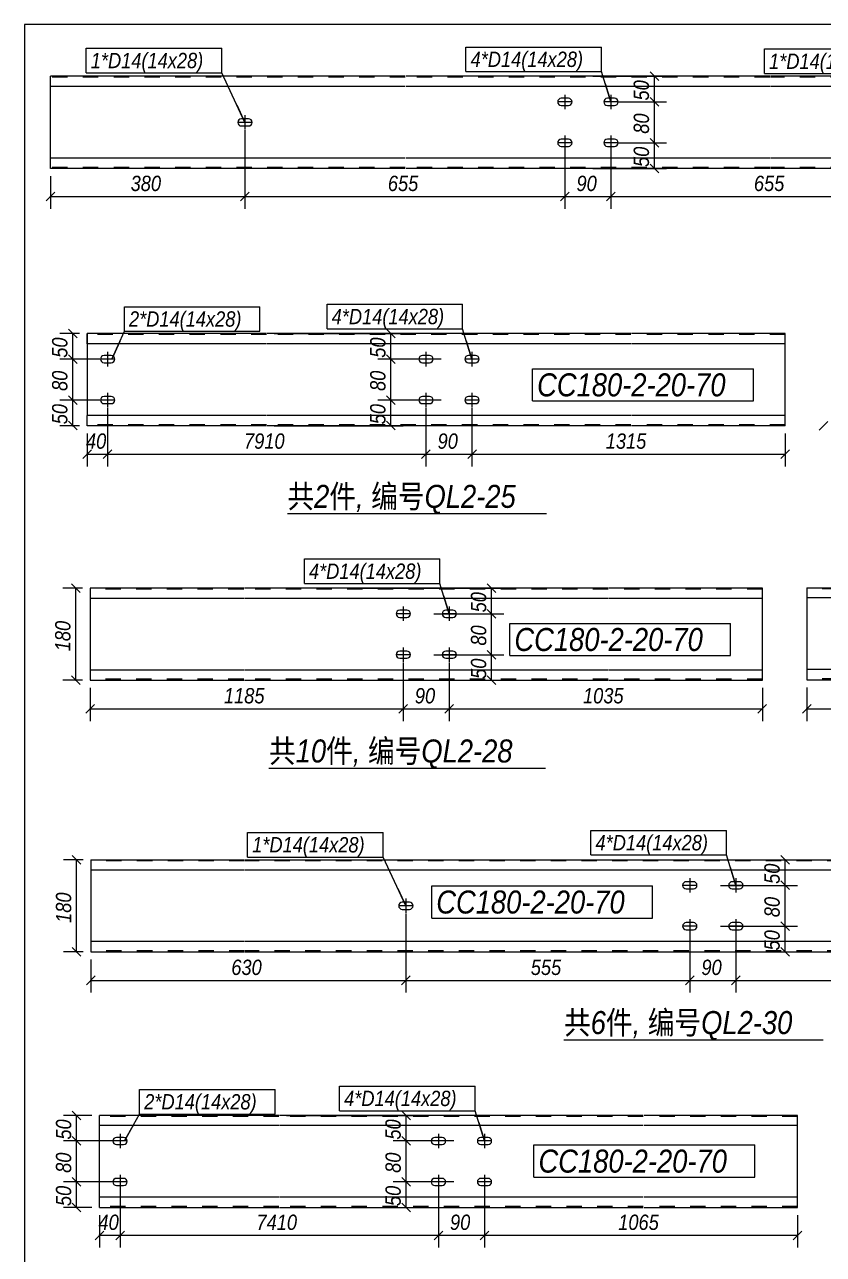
# Model space of a CAD drawing. Header units: millimetres. Extents: x 181 to 4047, y 165 to 2266.
# Drawn here: x 2528.7 to 2632.8, y 780 to 940.3 of the extents above; entities that cross this region are included whole.
import ezdxf

# ---------------------------------------------------------------- set-up
doc = ezdxf.new("R2010")
doc.units = ezdxf.units.MM
doc.linetypes.add('XKITLINE00', pattern=[0])
doc.linetypes.add('XKITLINE02', pattern=[4, 2, -2])
for name, color, linetype, lineweight in [('Bolt', 7, 'Continuous', 0), ('BoltMark', 3, 'Continuous', 0), ('DrawingSheet', 5, 'Continuous', 0), ('OtherObjectType', 1, 'Continuous', 0), ('Part', 2, 'Continuous', 0), ('PartMark', 3, 'Continuous', 0), ('Z-DIMENSIONS', 1, 'Continuous', 0)]:
    doc.layers.add(name, color=color, linetype=linetype, lineweight=lineweight)
doc.styles.add('Arial Italic', font='ariali.ttf')

msp = doc.modelspace()

# ---------------------------------------------------------------- linework, layer by layer
at = {"layer": 'Bolt', "color": 3, "linetype": 'XKITLINE00', "lineweight": 0}
for p, q in [((2599.13, 931.14), (2599.13, 929.28)), ((2605.13, 931.14), (2605.13, 929.28)), ((2598.23, 930.39), (2598.19, 930.21)), ((2598.19, 930.21), (2598.19, 930.21)), ((2598.19, 930.21), (2598.23, 930.03)), ((2600.06, 930.21), (2598.19, 930.21)), ((2598.33, 930.54), (2598.23, 930.39)), ((2598.23, 930.03), (2598.33, 929.88)), ((2598.48, 930.64), (2598.33, 930.54)), ((2598.33, 929.88), (2598.48, 929.78)), ((2598.66, 930.68), (2598.48, 930.64)), ((2598.48, 929.78), (2598.66, 929.74)), ((2599.59, 930.68), (2598.66, 930.68)), ((2598.66, 929.74), (2599.59, 929.74)), ((2599.77, 930.64), (2599.59, 930.68)), ((2599.59, 929.74), (2599.77, 929.78)), ((2599.92, 930.54), (2599.77, 930.64)), ((2599.77, 929.78), (2599.92, 929.88)), ((2600.02, 930.39), (2599.92, 930.54)), ((2599.92, 929.88), (2600.02, 930.03)), ((2600.06, 930.21), (2600.02, 930.39)), ((2600.02, 930.03), (2600.06, 930.21)), ((2600.06, 930.21), (2600.06, 930.21)), ((2604.23, 930.39), (2604.19, 930.21)), ((2604.19, 930.21), (2604.19, 930.21)), ((2604.19, 930.21), (2604.23, 930.03)), ((2606.06, 930.21), (2604.19, 930.21)), ((2604.33, 930.54), (2604.23, 930.39)), ((2604.23, 930.03), (2604.33, 929.88)), ((2604.48, 930.64), (2604.33, 930.54)), ((2604.33, 929.88), (2604.48, 929.78)), ((2604.66, 930.68), (2604.48, 930.64)), ((2604.48, 929.78), (2604.66, 929.74)), ((2605.59, 930.68), (2604.66, 930.68)), ((2604.66, 929.74), (2605.59, 929.74)), ((2605.77, 930.64), (2605.59, 930.68)), ((2605.59, 929.74), (2605.77, 929.78)), ((2605.92, 930.54), (2605.77, 930.64)), ((2605.77, 929.78), (2605.92, 929.88)), ((2606.02, 930.39), (2605.92, 930.54)), ((2605.92, 929.88), (2606.02, 930.03)), ((2606.06, 930.21), (2606.02, 930.39)), ((2606.02, 930.03), (2606.06, 930.21)), ((2606.06, 930.21), (2606.06, 930.21)), ((2556.64, 927.87), (2556.54, 927.72)), ((2556.79, 927.98), (2556.64, 927.87)), ((2556.97, 928.01), (2556.79, 927.98)), ((2557.9, 928.01), (2556.97, 928.01)), ((2557.44, 928.48), (2557.44, 926.61)), ((2558.08, 927.98), (2557.9, 928.01)), ((2558.23, 927.87), (2558.08, 927.98)), ((2558.33, 927.72), (2558.23, 927.87)), ((2556.54, 927.72), (2556.5, 927.54)), ((2556.5, 927.54), (2556.5, 927.54)), ((2556.5, 927.54), (2556.54, 927.37)), ((2558.37, 927.54), (2556.5, 927.54)), ((2556.54, 927.37), (2556.64, 927.21)), ((2556.64, 927.21), (2556.79, 927.11)), ((2556.79, 927.11), (2556.97, 927.08)), ((2556.97, 927.08), (2557.9, 927.08)), ((2557.9, 927.08), (2558.08, 927.11)), ((2558.08, 927.11), (2558.23, 927.21)), ((2558.23, 927.21), (2558.33, 927.37)), ((2558.37, 927.54), (2558.33, 927.72)), ((2558.33, 927.37), (2558.37, 927.54)), ((2558.37, 927.54), (2558.37, 927.54)), ((2598.23, 925.06), (2598.19, 924.88)), ((2598.19, 924.88), (2598.19, 924.88)), ((2598.19, 924.88), (2598.23, 924.7)), ((2600.06, 924.88), (2598.19, 924.88)), ((2598.33, 925.21), (2598.23, 925.06)), ((2598.23, 924.7), (2598.33, 924.55)), ((2598.48, 925.31), (2598.33, 925.21)), ((2598.66, 925.34), (2598.48, 925.31)), ((2599.59, 925.34), (2598.66, 925.34)), ((2599.13, 925.81), (2599.13, 923.94)), ((2599.77, 925.31), (2599.59, 925.34)), ((2599.92, 925.21), (2599.77, 925.31)), ((2600.02, 925.06), (2599.92, 925.21)), ((2599.92, 924.55), (2600.02, 924.7)), ((2600.06, 924.88), (2600.02, 925.06)), ((2600.02, 924.7), (2600.06, 924.88)), ((2600.06, 924.88), (2600.06, 924.88)), ((2604.23, 925.06), (2604.19, 924.88)), ((2604.19, 924.88), (2604.19, 924.88)), ((2604.19, 924.88), (2604.23, 924.7)), ((2606.06, 924.88), (2604.19, 924.88)), ((2604.33, 925.21), (2604.23, 925.06)), ((2604.23, 924.7), (2604.33, 924.55)), ((2604.48, 925.31), (2604.33, 925.21)), ((2604.66, 925.34), (2604.48, 925.31)), ((2605.59, 925.34), (2604.66, 925.34)), ((2605.13, 925.81), (2605.13, 923.94)), ((2605.77, 925.31), (2605.59, 925.34)), ((2605.92, 925.21), (2605.77, 925.31)), ((2606.02, 925.06), (2605.92, 925.21)), ((2605.92, 924.55), (2606.02, 924.7)), ((2606.06, 924.88), (2606.02, 925.06)), ((2606.02, 924.7), (2606.06, 924.88)), ((2606.06, 924.88), (2606.06, 924.88)), ((2598.33, 924.55), (2598.48, 924.45)), ((2598.48, 924.45), (2598.66, 924.41)), ((2598.66, 924.41), (2599.59, 924.41)), ((2599.59, 924.41), (2599.77, 924.45)), ((2599.77, 924.45), (2599.92, 924.55)), ((2604.33, 924.55), (2604.48, 924.45)), ((2604.48, 924.45), (2604.66, 924.41)), ((2604.66, 924.41), (2605.59, 924.41)), ((2605.59, 924.41), (2605.77, 924.45)), ((2605.77, 924.45), (2605.92, 924.55)), ((2539.54, 897.62), (2539.54, 895.75)), ((2581.02, 897.62), (2581.02, 895.75)), ((2587.02, 897.62), (2587.02, 895.75)), ((2538.64, 896.87), (2538.61, 896.69)), ((2538.61, 896.69), (2538.61, 896.69)), ((2538.61, 896.69), (2538.64, 896.51)), ((2540.47, 896.69), (2538.61, 896.69)), ((2538.74, 897.02), (2538.64, 896.87)), ((2538.64, 896.51), (2538.74, 896.36)), ((2538.89, 897.12), (2538.74, 897.02)), ((2538.74, 896.36), (2538.89, 896.26)), ((2539.07, 897.15), (2538.89, 897.12)), ((2538.89, 896.26), (2539.07, 896.22)), ((2540.01, 897.15), (2539.07, 897.15)), ((2539.07, 896.22), (2540.01, 896.22)), ((2540.18, 897.12), (2540.01, 897.15)), ((2540.01, 896.22), (2540.18, 896.26)), ((2540.34, 897.02), (2540.18, 897.12)), ((2540.18, 896.26), (2540.34, 896.36)), ((2540.44, 896.87), (2540.34, 897.02)), ((2540.34, 896.36), (2540.44, 896.51)), ((2540.47, 896.69), (2540.44, 896.87)), ((2540.44, 896.51), (2540.47, 896.69)), ((2540.47, 896.69), (2540.47, 896.69)), ((2580.13, 896.87), (2580.09, 896.69)), ((2580.09, 896.69), (2580.09, 896.69)), ((2580.09, 896.69), (2580.13, 896.51)), ((2581.96, 896.69), (2580.09, 896.69)), ((2580.23, 897.02), (2580.13, 896.87)), ((2580.13, 896.51), (2580.23, 896.36)), ((2580.38, 897.12), (2580.23, 897.02)), ((2580.23, 896.36), (2580.38, 896.26)), ((2580.56, 897.15), (2580.38, 897.12)), ((2580.38, 896.26), (2580.56, 896.22)), ((2581.49, 897.15), (2580.56, 897.15)), ((2580.56, 896.22), (2581.49, 896.22)), ((2581.67, 897.12), (2581.49, 897.15)), ((2581.49, 896.22), (2581.67, 896.26)), ((2581.82, 897.02), (2581.67, 897.12)), ((2581.67, 896.26), (2581.82, 896.36)), ((2581.92, 896.87), (2581.82, 897.02)), ((2581.82, 896.36), (2581.92, 896.51)), ((2581.96, 896.69), (2581.92, 896.87)), ((2581.92, 896.51), (2581.96, 896.69)), ((2581.96, 896.69), (2581.96, 896.69)), ((2586.13, 896.87), (2586.09, 896.69)), ((2586.09, 896.69), (2586.09, 896.69)), ((2586.09, 896.69), (2586.13, 896.51)), ((2587.96, 896.69), (2586.09, 896.69)), ((2586.23, 897.02), (2586.13, 896.87)), ((2586.13, 896.51), (2586.23, 896.36)), ((2586.38, 897.12), (2586.23, 897.02)), ((2586.23, 896.36), (2586.38, 896.26)), ((2586.56, 897.15), (2586.38, 897.12)), ((2586.38, 896.26), (2586.56, 896.22)), ((2587.49, 897.15), (2586.56, 897.15)), ((2586.56, 896.22), (2587.49, 896.22)), ((2587.67, 897.12), (2587.49, 897.15)), ((2587.49, 896.22), (2587.67, 896.26)), ((2587.82, 897.02), (2587.67, 897.12)), ((2587.67, 896.26), (2587.82, 896.36)), ((2587.92, 896.87), (2587.82, 897.02)), ((2587.82, 896.36), (2587.92, 896.51)), ((2587.96, 896.69), (2587.92, 896.87)), ((2587.92, 896.51), (2587.96, 896.69)), ((2587.96, 896.69), (2587.96, 896.69)), ((2538.64, 891.53), (2538.61, 891.35)), ((2538.61, 891.35), (2538.61, 891.35)), ((2538.61, 891.35), (2538.64, 891.18)), ((2540.47, 891.35), (2538.61, 891.35)), ((2538.74, 891.68), (2538.64, 891.53)), ((2538.64, 891.18), (2538.74, 891.02)), ((2538.89, 891.79), (2538.74, 891.68)), ((2538.74, 891.02), (2538.89, 890.92)), ((2539.07, 891.82), (2538.89, 891.79)), ((2540.01, 891.82), (2539.07, 891.82)), ((2539.54, 892.29), (2539.54, 890.42)), ((2540.18, 891.79), (2540.01, 891.82)), ((2540.34, 891.68), (2540.18, 891.79)), ((2540.18, 890.92), (2540.34, 891.02)), ((2540.44, 891.53), (2540.34, 891.68)), ((2540.34, 891.02), (2540.44, 891.18)), ((2540.47, 891.35), (2540.44, 891.53)), ((2540.44, 891.18), (2540.47, 891.35)), ((2540.47, 891.35), (2540.47, 891.35)), ((2580.13, 891.53), (2580.09, 891.35)), ((2580.09, 891.35), (2580.09, 891.35)), ((2580.09, 891.35), (2580.13, 891.18)), ((2581.96, 891.35), (2580.09, 891.35)), ((2580.23, 891.68), (2580.13, 891.53)), ((2580.13, 891.18), (2580.23, 891.02)), ((2580.38, 891.79), (2580.23, 891.68)), ((2580.23, 891.02), (2580.38, 890.92)), ((2580.56, 891.82), (2580.38, 891.79)), ((2581.49, 891.82), (2580.56, 891.82)), ((2581.02, 892.29), (2581.02, 890.42)), ((2581.67, 891.79), (2581.49, 891.82)), ((2581.82, 891.68), (2581.67, 891.79)), ((2581.67, 890.92), (2581.82, 891.02)), ((2581.92, 891.53), (2581.82, 891.68)), ((2581.82, 891.02), (2581.92, 891.18)), ((2581.96, 891.35), (2581.92, 891.53)), ((2581.92, 891.18), (2581.96, 891.35)), ((2581.96, 891.35), (2581.96, 891.35)), ((2586.13, 891.53), (2586.09, 891.35)), ((2586.09, 891.35), (2586.09, 891.35)), ((2586.09, 891.35), (2586.13, 891.18)), ((2587.96, 891.35), (2586.09, 891.35)), ((2586.23, 891.68), (2586.13, 891.53)), ((2586.13, 891.18), (2586.23, 891.02)), ((2586.38, 891.79), (2586.23, 891.68)), ((2586.23, 891.02), (2586.38, 890.92)), ((2586.56, 891.82), (2586.38, 891.79)), ((2587.49, 891.82), (2586.56, 891.82)), ((2587.02, 892.29), (2587.02, 890.42)), ((2587.67, 891.79), (2587.49, 891.82)), ((2587.82, 891.68), (2587.67, 891.79)), ((2587.67, 890.92), (2587.82, 891.02)), ((2587.92, 891.53), (2587.82, 891.68)), ((2587.82, 891.02), (2587.92, 891.18)), ((2587.96, 891.35), (2587.92, 891.53)), ((2587.92, 891.18), (2587.96, 891.35)), ((2587.96, 891.35), (2587.96, 891.35)), ((2538.89, 890.92), (2539.07, 890.89)), ((2539.07, 890.89), (2540.01, 890.89)), ((2540.01, 890.89), (2540.18, 890.92)), ((2580.38, 890.92), (2580.56, 890.89)), ((2580.56, 890.89), (2581.49, 890.89)), ((2581.49, 890.89), (2581.67, 890.92)), ((2586.38, 890.92), (2586.56, 890.89)), ((2586.56, 890.89), (2587.49, 890.89)), ((2587.49, 890.89), (2587.67, 890.92)), ((2577.27, 863.84), (2577.17, 863.69)), ((2577.42, 863.94), (2577.27, 863.84)), ((2577.6, 863.98), (2577.42, 863.94)), ((2578.53, 863.98), (2577.6, 863.98)), ((2578.06, 864.44), (2578.06, 862.58)), ((2578.71, 863.94), (2578.53, 863.98)), ((2578.86, 863.84), (2578.71, 863.94)), ((2578.96, 863.69), (2578.86, 863.84)), ((2583.27, 863.84), (2583.17, 863.69)), ((2583.42, 863.94), (2583.27, 863.84)), ((2583.6, 863.98), (2583.42, 863.94)), ((2584.53, 863.98), (2583.6, 863.98)), ((2584.06, 864.44), (2584.06, 862.58)), ((2584.71, 863.94), (2584.53, 863.98)), ((2584.86, 863.84), (2584.71, 863.94)), ((2584.96, 863.69), (2584.86, 863.84)), ((2577.17, 863.69), (2577.13, 863.51)), ((2577.13, 863.51), (2577.13, 863.51)), ((2577.13, 863.51), (2577.17, 863.33)), ((2579, 863.51), (2577.13, 863.51)), ((2577.17, 863.33), (2577.27, 863.18)), ((2577.27, 863.18), (2577.42, 863.08)), ((2577.42, 863.08), (2577.6, 863.04)), ((2577.6, 863.04), (2578.53, 863.04)), ((2578.53, 863.04), (2578.71, 863.08)), ((2578.71, 863.08), (2578.86, 863.18)), ((2578.86, 863.18), (2578.96, 863.33)), ((2579, 863.51), (2578.96, 863.69)), ((2578.96, 863.33), (2579, 863.51)), ((2579, 863.51), (2579, 863.51)), ((2583.17, 863.69), (2583.13, 863.51)), ((2583.13, 863.51), (2583.13, 863.51)), ((2583.13, 863.51), (2583.17, 863.33)), ((2585, 863.51), (2583.13, 863.51)), ((2583.17, 863.33), (2583.27, 863.18)), ((2583.27, 863.18), (2583.42, 863.08)), ((2583.42, 863.08), (2583.6, 863.04)), ((2583.6, 863.04), (2584.53, 863.04)), ((2584.53, 863.04), (2584.71, 863.08)), ((2584.71, 863.08), (2584.86, 863.18)), ((2584.86, 863.18), (2584.96, 863.33)), ((2585, 863.51), (2584.96, 863.69)), ((2584.96, 863.33), (2585, 863.51)), ((2585, 863.51), (2585, 863.51)), ((2578.06, 859.11), (2578.06, 857.24)), ((2584.06, 859.11), (2584.06, 857.24)), ((2577.17, 858.36), (2577.13, 858.18)), ((2577.13, 858.18), (2577.13, 858.18)), ((2577.13, 858.18), (2577.17, 858)), ((2579, 858.18), (2577.13, 858.18)), ((2577.27, 858.51), (2577.17, 858.36)), ((2577.17, 858), (2577.27, 857.85)), ((2577.42, 858.61), (2577.27, 858.51)), ((2577.27, 857.85), (2577.42, 857.75)), ((2577.6, 858.64), (2577.42, 858.61)), ((2577.42, 857.75), (2577.6, 857.71)), ((2578.53, 858.64), (2577.6, 858.64)), ((2577.6, 857.71), (2578.53, 857.71)), ((2578.71, 858.61), (2578.53, 858.64)), ((2578.53, 857.71), (2578.71, 857.75)), ((2578.86, 858.51), (2578.71, 858.61)), ((2578.71, 857.75), (2578.86, 857.85)), ((2578.96, 858.36), (2578.86, 858.51)), ((2578.86, 857.85), (2578.96, 858)), ((2579, 858.18), (2578.96, 858.36)), ((2578.96, 858), (2579, 858.18)), ((2579, 858.18), (2579, 858.18)), ((2583.17, 858.36), (2583.13, 858.18)), ((2583.13, 858.18), (2583.13, 858.18)), ((2583.13, 858.18), (2583.17, 858)), ((2585, 858.18), (2583.13, 858.18)), ((2583.27, 858.51), (2583.17, 858.36)), ((2583.17, 858), (2583.27, 857.85)), ((2583.42, 858.61), (2583.27, 858.51)), ((2583.27, 857.85), (2583.42, 857.75)), ((2583.6, 858.64), (2583.42, 858.61)), ((2583.42, 857.75), (2583.6, 857.71)), ((2584.53, 858.64), (2583.6, 858.64)), ((2583.6, 857.71), (2584.53, 857.71)), ((2584.71, 858.61), (2584.53, 858.64)), ((2584.53, 857.71), (2584.71, 857.75)), ((2584.86, 858.51), (2584.71, 858.61)), ((2584.71, 857.75), (2584.86, 857.85)), ((2584.96, 858.36), (2584.86, 858.51)), ((2584.86, 857.85), (2584.96, 858)), ((2585, 858.18), (2584.96, 858.36)), ((2584.96, 858), (2585, 858.18)), ((2585, 858.18), (2585, 858.18)), ((2614.76, 828.56), (2614.61, 828.45)), ((2614.94, 828.59), (2614.76, 828.56)), ((2615.87, 828.59), (2614.94, 828.59)), ((2615.4, 829.06), (2615.4, 827.19)), ((2616.05, 828.56), (2615.87, 828.59)), ((2616.2, 828.45), (2616.05, 828.56)), ((2620.76, 828.56), (2620.61, 828.45)), ((2620.94, 828.59), (2620.76, 828.56)), ((2621.87, 828.59), (2620.94, 828.59)), ((2621.4, 829.06), (2621.4, 827.19)), ((2622.05, 828.56), (2621.87, 828.59)), ((2622.2, 828.45), (2622.05, 828.56)), ((2614.51, 828.3), (2614.47, 828.12)), ((2614.47, 828.12), (2614.47, 828.12)), ((2614.47, 828.12), (2614.51, 827.95)), ((2616.34, 828.12), (2614.47, 828.12)), ((2614.61, 828.45), (2614.51, 828.3)), ((2614.51, 827.95), (2614.61, 827.79)), ((2614.61, 827.79), (2614.76, 827.69)), ((2614.76, 827.69), (2614.94, 827.66)), ((2614.94, 827.66), (2615.87, 827.66)), ((2615.87, 827.66), (2616.05, 827.69)), ((2616.05, 827.69), (2616.2, 827.79)), ((2616.3, 828.3), (2616.2, 828.45)), ((2616.2, 827.79), (2616.3, 827.95)), ((2616.34, 828.12), (2616.3, 828.3)), ((2616.3, 827.95), (2616.34, 828.12)), ((2616.34, 828.12), (2616.34, 828.12)), ((2620.51, 828.3), (2620.47, 828.12)), ((2620.47, 828.12), (2620.47, 828.12)), ((2620.47, 828.12), (2620.51, 827.95)), ((2622.34, 828.12), (2620.47, 828.12)), ((2620.61, 828.45), (2620.51, 828.3)), ((2620.51, 827.95), (2620.61, 827.79)), ((2620.61, 827.79), (2620.76, 827.69)), ((2620.76, 827.69), (2620.94, 827.66)), ((2620.94, 827.66), (2621.87, 827.66)), ((2621.87, 827.66), (2622.05, 827.69)), ((2622.05, 827.69), (2622.2, 827.79)), ((2622.3, 828.3), (2622.2, 828.45)), ((2622.2, 827.79), (2622.3, 827.95)), ((2622.34, 828.12), (2622.3, 828.3)), ((2622.3, 827.95), (2622.34, 828.12)), ((2622.34, 828.12), (2622.34, 828.12)), ((2577.51, 825.64), (2577.47, 825.46)), ((2577.47, 825.46), (2577.47, 825.46)), ((2577.47, 825.46), (2577.51, 825.28)), ((2579.34, 825.46), (2577.47, 825.46)), ((2577.61, 825.79), (2577.51, 825.64)), ((2577.76, 825.89), (2577.61, 825.79)), ((2577.94, 825.92), (2577.76, 825.89)), ((2578.87, 825.92), (2577.94, 825.92)), ((2578.4, 826.39), (2578.4, 824.52)), ((2579.05, 825.89), (2578.87, 825.92)), ((2579.2, 825.79), (2579.05, 825.89)), ((2579.3, 825.64), (2579.2, 825.79)), ((2579.34, 825.46), (2579.3, 825.64)), ((2579.3, 825.28), (2579.34, 825.46)), ((2579.34, 825.46), (2579.34, 825.46)), ((2577.51, 825.28), (2577.61, 825.13)), ((2577.61, 825.13), (2577.76, 825.03)), ((2577.76, 825.03), (2577.94, 824.99)), ((2577.94, 824.99), (2578.87, 824.99)), ((2578.87, 824.99), (2579.05, 825.03)), ((2579.05, 825.03), (2579.2, 825.13)), ((2579.2, 825.13), (2579.3, 825.28)), ((2615.4, 823.72), (2615.4, 821.86)), ((2621.4, 823.72), (2621.4, 821.86)), ((2614.51, 822.97), (2614.47, 822.79)), ((2614.47, 822.79), (2614.47, 822.79)), ((2614.47, 822.79), (2614.51, 822.61)), ((2616.34, 822.79), (2614.47, 822.79)), ((2614.61, 823.12), (2614.51, 822.97)), ((2614.51, 822.61), (2614.61, 822.46)), ((2614.76, 823.22), (2614.61, 823.12)), ((2614.61, 822.46), (2614.76, 822.36)), ((2614.94, 823.26), (2614.76, 823.22)), ((2614.76, 822.36), (2614.94, 822.32)), ((2615.87, 823.26), (2614.94, 823.26)), ((2614.94, 822.32), (2615.87, 822.32)), ((2616.05, 823.22), (2615.87, 823.26)), ((2615.87, 822.32), (2616.05, 822.36)), ((2616.2, 823.12), (2616.05, 823.22)), ((2616.05, 822.36), (2616.2, 822.46)), ((2616.3, 822.97), (2616.2, 823.12)), ((2616.2, 822.46), (2616.3, 822.61)), ((2616.34, 822.79), (2616.3, 822.97)), ((2616.3, 822.61), (2616.34, 822.79)), ((2616.34, 822.79), (2616.34, 822.79)), ((2620.51, 822.97), (2620.47, 822.79)), ((2620.47, 822.79), (2620.47, 822.79)), ((2620.47, 822.79), (2620.51, 822.61)), ((2622.34, 822.79), (2620.47, 822.79)), ((2620.61, 823.12), (2620.51, 822.97)), ((2620.51, 822.61), (2620.61, 822.46)), ((2620.76, 823.22), (2620.61, 823.12)), ((2620.61, 822.46), (2620.76, 822.36)), ((2620.94, 823.26), (2620.76, 823.22)), ((2620.76, 822.36), (2620.94, 822.32)), ((2621.87, 823.26), (2620.94, 823.26)), ((2620.94, 822.32), (2621.87, 822.32)), ((2622.05, 823.22), (2621.87, 823.26)), ((2621.87, 822.32), (2622.05, 822.36)), ((2622.2, 823.12), (2622.05, 823.22)), ((2622.05, 822.36), (2622.2, 822.46)), ((2622.3, 822.97), (2622.2, 823.12)), ((2622.2, 822.46), (2622.3, 822.61)), ((2622.34, 822.79), (2622.3, 822.97)), ((2622.3, 822.61), (2622.34, 822.79)), ((2622.34, 822.79), (2622.34, 822.79)), ((2540.26, 794.99), (2540.23, 794.81)), ((2540.37, 795.14), (2540.26, 794.99)), ((2540.52, 795.24), (2540.37, 795.14)), ((2540.7, 795.28), (2540.52, 795.24)), ((2541.63, 795.28), (2540.7, 795.28)), ((2541.16, 795.74), (2541.16, 793.88)), ((2541.81, 795.24), (2541.63, 795.28)), ((2541.96, 795.14), (2541.81, 795.24)), ((2542.06, 794.99), (2541.96, 795.14)), ((2542.1, 794.81), (2542.06, 794.99)), ((2581.75, 794.99), (2581.72, 794.81)), ((2581.85, 795.14), (2581.75, 794.99)), ((2582, 795.24), (2581.85, 795.14)), ((2582.18, 795.28), (2582, 795.24)), ((2583.12, 795.28), (2582.18, 795.28)), ((2582.65, 795.74), (2582.65, 793.88)), ((2583.29, 795.24), (2583.12, 795.28)), ((2583.45, 795.14), (2583.29, 795.24)), ((2583.55, 794.99), (2583.45, 795.14)), ((2583.58, 794.81), (2583.55, 794.99)), ((2587.75, 794.99), (2587.72, 794.81)), ((2587.85, 795.14), (2587.75, 794.99)), ((2588, 795.24), (2587.85, 795.14)), ((2588.18, 795.28), (2588, 795.24)), ((2589.12, 795.28), (2588.18, 795.28)), ((2588.65, 795.74), (2588.65, 793.88)), ((2589.29, 795.24), (2589.12, 795.28)), ((2589.45, 795.14), (2589.29, 795.24)), ((2589.55, 794.99), (2589.45, 795.14)), ((2589.58, 794.81), (2589.55, 794.99)), ((2540.23, 794.81), (2540.23, 794.81)), ((2540.23, 794.81), (2540.26, 794.63)), ((2542.1, 794.81), (2540.23, 794.81)), ((2540.26, 794.63), (2540.37, 794.48)), ((2540.37, 794.48), (2540.52, 794.38)), ((2540.52, 794.38), (2540.7, 794.34)), ((2540.7, 794.34), (2541.63, 794.34)), ((2541.63, 794.34), (2541.81, 794.38)), ((2541.81, 794.38), (2541.96, 794.48)), ((2541.96, 794.48), (2542.06, 794.63)), ((2542.06, 794.63), (2542.1, 794.81)), ((2542.1, 794.81), (2542.1, 794.81)), ((2581.72, 794.81), (2581.72, 794.81)), ((2581.72, 794.81), (2581.75, 794.63)), ((2583.58, 794.81), (2581.72, 794.81)), ((2581.75, 794.63), (2581.85, 794.48)), ((2581.85, 794.48), (2582, 794.38)), ((2582, 794.38), (2582.18, 794.34)), ((2582.18, 794.34), (2583.12, 794.34)), ((2583.12, 794.34), (2583.29, 794.38)), ((2583.29, 794.38), (2583.45, 794.48)), ((2583.45, 794.48), (2583.55, 794.63)), ((2583.55, 794.63), (2583.58, 794.81)), ((2583.58, 794.81), (2583.58, 794.81)), ((2587.72, 794.81), (2587.72, 794.81)), ((2587.72, 794.81), (2587.75, 794.63)), ((2589.58, 794.81), (2587.72, 794.81)), ((2587.75, 794.63), (2587.85, 794.48)), ((2587.85, 794.48), (2588, 794.38)), ((2588, 794.38), (2588.18, 794.34)), ((2588.18, 794.34), (2589.12, 794.34)), ((2589.12, 794.34), (2589.29, 794.38)), ((2589.29, 794.38), (2589.45, 794.48)), ((2589.45, 794.48), (2589.55, 794.63)), ((2589.55, 794.63), (2589.58, 794.81)), ((2589.58, 794.81), (2589.58, 794.81)), ((2541.16, 790.41), (2541.16, 788.54)), ((2582.65, 790.41), (2582.65, 788.54)), ((2588.65, 790.41), (2588.65, 788.54)), ((2540.26, 789.66), (2540.23, 789.48)), ((2540.23, 789.48), (2540.23, 789.48)), ((2540.23, 789.48), (2540.26, 789.3)), ((2542.1, 789.48), (2540.23, 789.48)), ((2540.37, 789.81), (2540.26, 789.66)), ((2540.26, 789.3), (2540.37, 789.15)), ((2540.52, 789.91), (2540.37, 789.81)), ((2540.37, 789.15), (2540.52, 789.05)), ((2540.7, 789.94), (2540.52, 789.91)), ((2540.52, 789.05), (2540.7, 789.01)), ((2541.63, 789.94), (2540.7, 789.94)), ((2540.7, 789.01), (2541.63, 789.01)), ((2541.81, 789.91), (2541.63, 789.94)), ((2541.63, 789.01), (2541.81, 789.05)), ((2541.96, 789.81), (2541.81, 789.91)), ((2541.81, 789.05), (2541.96, 789.15)), ((2542.06, 789.66), (2541.96, 789.81)), ((2541.96, 789.15), (2542.06, 789.3)), ((2542.1, 789.48), (2542.06, 789.66)), ((2542.06, 789.3), (2542.1, 789.48)), ((2542.1, 789.48), (2542.1, 789.48)), ((2581.75, 789.66), (2581.72, 789.48)), ((2581.72, 789.48), (2581.72, 789.48)), ((2581.72, 789.48), (2581.75, 789.3)), ((2583.58, 789.48), (2581.72, 789.48)), ((2581.85, 789.81), (2581.75, 789.66)), ((2581.75, 789.3), (2581.85, 789.15)), ((2582, 789.91), (2581.85, 789.81)), ((2581.85, 789.15), (2582, 789.05)), ((2582.18, 789.94), (2582, 789.91)), ((2582, 789.05), (2582.18, 789.01)), ((2583.12, 789.94), (2582.18, 789.94)), ((2582.18, 789.01), (2583.12, 789.01)), ((2583.29, 789.91), (2583.12, 789.94)), ((2583.12, 789.01), (2583.29, 789.05)), ((2583.45, 789.81), (2583.29, 789.91)), ((2583.29, 789.05), (2583.45, 789.15)), ((2583.55, 789.66), (2583.45, 789.81)), ((2583.45, 789.15), (2583.55, 789.3)), ((2583.58, 789.48), (2583.55, 789.66)), ((2583.55, 789.3), (2583.58, 789.48)), ((2583.58, 789.48), (2583.58, 789.48)), ((2587.75, 789.66), (2587.72, 789.48)), ((2587.72, 789.48), (2587.72, 789.48)), ((2587.72, 789.48), (2587.75, 789.3)), ((2589.58, 789.48), (2587.72, 789.48)), ((2587.85, 789.81), (2587.75, 789.66)), ((2587.75, 789.3), (2587.85, 789.15)), ((2588, 789.91), (2587.85, 789.81)), ((2587.85, 789.15), (2588, 789.05)), ((2588.18, 789.94), (2588, 789.91)), ((2588, 789.05), (2588.18, 789.01)), ((2589.12, 789.94), (2588.18, 789.94)), ((2588.18, 789.01), (2589.12, 789.01)), ((2589.29, 789.91), (2589.12, 789.94)), ((2589.12, 789.01), (2589.29, 789.05)), ((2589.45, 789.81), (2589.29, 789.91)), ((2589.29, 789.05), (2589.45, 789.15)), ((2589.55, 789.66), (2589.45, 789.81)), ((2589.45, 789.15), (2589.55, 789.3)), ((2589.58, 789.48), (2589.55, 789.66)), ((2589.55, 789.3), (2589.58, 789.48)), ((2589.58, 789.48), (2589.58, 789.48))]:
    msp.add_line(p, q, dxfattribs=at)
at = {"layer": 'BoltMark', "color": 3, "linetype": 'XKITLINE00', "lineweight": 0}
for p, q in [((2536.75, 937.2), (2554.41, 937.2)), ((2536.75, 934), (2536.75, 937.2)), ((2554.41, 934), (2554.41, 937.2)), ((2586.24, 937.36), (2603.9, 937.36)), ((2586.24, 934.16), (2586.24, 937.36)), ((2603.9, 934.16), (2603.9, 937.36)), ((2625.14, 937.11), (2642.8, 937.11)), ((2625.14, 933.91), (2625.14, 937.11)), ((2536.75, 934), (2554.41, 934)), ((2557.44, 927.54), (2554.41, 934)), ((2586.24, 934.16), (2603.9, 934.16)), ((2605.13, 930.21), (2603.9, 934.16)), ((2625.14, 933.91), (2642.8, 933.91)), ((2604.38, 932.6), (2605.13, 930.21)), ((2556.37, 929.81), (2557.44, 927.54)), ((2568.14, 903.84), (2585.8, 903.84)), ((2568.14, 900.64), (2568.14, 903.84)), ((2585.8, 900.64), (2585.8, 903.84)), ((2541.73, 903.52), (2559.39, 903.52)), ((2541.73, 900.32), (2541.73, 903.52)), ((2559.39, 900.32), (2559.39, 903.52)), ((2568.14, 900.64), (2585.8, 900.64)), ((2587.02, 896.69), (2585.8, 900.64)), ((2540.1, 896.69), (2541.73, 900.32)), ((2541.73, 900.32), (2559.39, 900.32)), ((2586.28, 899.07), (2587.02, 896.69)), ((2541.13, 898.97), (2540.1, 896.69)), ((2565.18, 870.66), (2582.83, 870.66)), ((2565.18, 867.46), (2565.18, 870.66)), ((2582.83, 867.46), (2582.83, 870.66)), ((2565.18, 867.46), (2582.83, 867.46)), ((2584.06, 863.51), (2582.83, 867.46)), ((2583.32, 865.9), (2584.06, 863.51)), ((2557.78, 835.01), (2575.44, 835.01)), ((2557.78, 831.81), (2557.78, 835.01)), ((2575.44, 831.81), (2575.44, 835.01)), ((2602.52, 835.28), (2620.17, 835.28)), ((2602.52, 832.08), (2602.52, 835.28)), ((2620.17, 832.08), (2620.17, 835.28)), ((2557.78, 831.81), (2575.44, 831.81)), ((2578.4, 825.46), (2575.44, 831.81)), ((2602.52, 832.08), (2620.17, 832.08)), ((2621.4, 828.12), (2620.17, 832.08)), ((2620.66, 830.51), (2621.4, 828.12)), ((2577.35, 827.72), (2578.4, 825.46)), ((2543.71, 801.52), (2561.37, 801.52)), ((2543.71, 798.32), (2543.71, 801.52)), ((2561.37, 798.32), (2561.37, 801.52)), ((2569.76, 801.96), (2587.42, 801.96)), ((2569.76, 798.76), (2569.76, 801.96)), ((2587.42, 798.76), (2587.42, 801.96)), ((2541.73, 794.81), (2543.71, 798.32)), ((2543.71, 798.32), (2561.37, 798.32)), ((2569.76, 798.76), (2587.42, 798.76)), ((2588.65, 794.81), (2587.42, 798.76)), ((2542.96, 796.99), (2541.73, 794.81)), ((2587.91, 797.2), (2588.65, 794.81))]:
    msp.add_line(p, q, dxfattribs=at)
at = {"layer": 'DrawingSheet', "color": 5, "linetype": 'XKITLINE00', "lineweight": 0}
for p, q in [((2995.92, 940.28), (2528.72, 940.28)), ((2528.72, 940.28), (2528.72, 612.28))]:
    msp.add_line(p, q, dxfattribs=at)
at = {"layer": 'OtherObjectType', "color": 6, "linetype": 'XKITLINE00', "lineweight": 0}
for p, q in [((2562.97, 876.56), (2596.75, 876.56)), ((2560.57, 843.38), (2596.59, 843.38)), ((2599.01, 807.99), (2632.8, 807.99))]:
    msp.add_line(p, q, dxfattribs=at)
at = {"layer": 'Part', "color": 2, "linetype": 'XKITLINE00', "lineweight": 0}
for p, q in [((2532.1, 921.54), (2532.1, 933.54)), ((2578.33, 933.54), (2532.1, 933.54)), ((2625.82, 933.54), (2578.43, 933.54)), ((2667.75, 933.54), (2625.92, 933.54)), ((2578.33, 932.21), (2532.1, 932.21)), ((2625.82, 932.21), (2578.43, 932.21)), ((2667.75, 932.21), (2625.92, 932.21)), ((2578.33, 922.88), (2532.1, 922.88)), ((2578.33, 921.54), (2532.1, 921.54)), ((2625.82, 922.88), (2578.43, 922.88)), ((2625.82, 921.54), (2578.43, 921.54)), ((2667.75, 922.88), (2625.92, 922.88)), ((2667.75, 921.54), (2625.92, 921.54)), ((2536.87, 898.69), (2536.87, 900.02)), ((2560.23, 900.02), (2536.87, 900.02)), ((2607.72, 900.02), (2560.33, 900.02)), ((2627.82, 900.02), (2607.82, 900.02)), ((2627.82, 888.02), (2627.82, 900.02)), ((2536.87, 898.69), (2536.87, 889.35)), ((2560.23, 898.69), (2536.87, 898.69)), ((2607.72, 898.69), (2560.33, 898.69)), ((2627.82, 898.69), (2607.82, 898.69)), ((2536.87, 888.02), (2536.87, 889.35)), ((2560.23, 889.35), (2536.87, 889.35)), ((2560.23, 888.02), (2536.87, 888.02)), ((2607.72, 889.35), (2560.33, 889.35)), ((2607.72, 888.02), (2560.33, 888.02)), ((2627.82, 889.35), (2607.82, 889.35)), ((2627.82, 888.02), (2607.82, 888.02)), ((2537.27, 866.84), (2537.27, 854.84)), ((2557.27, 866.84), (2537.27, 866.84)), ((2557.27, 865.51), (2537.27, 865.51)), ((2604.76, 866.84), (2557.37, 866.84)), ((2604.76, 865.51), (2557.37, 865.51)), ((2624.86, 866.84), (2604.86, 866.84)), ((2624.86, 865.51), (2604.86, 865.51)), ((2624.86, 854.84), (2624.86, 866.84)), ((2630.64, 866.9), (2630.64, 854.9)), ((2630.64, 866.9), (2650.64, 866.9)), ((2650.64, 865.57), (2630.64, 865.57)), ((2557.27, 856.18), (2537.27, 856.18)), ((2604.76, 856.18), (2557.37, 856.18)), ((2624.86, 856.18), (2604.86, 856.18)), ((2650.64, 856.23), (2630.64, 856.23)), ((2537.27, 854.84), (2557.27, 854.84)), ((2557.37, 854.84), (2604.76, 854.84)), ((2604.86, 854.84), (2624.86, 854.84)), ((2630.64, 854.9), (2650.64, 854.9)), ((2537.37, 831.46), (2537.37, 819.46)), ((2537.37, 831.46), (2557.37, 831.46)), ((2557.37, 830.12), (2537.37, 830.12)), ((2557.47, 831.46), (2679.3, 831.46)), ((2679.3, 830.12), (2557.47, 830.12)), ((2557.37, 820.79), (2537.37, 820.79)), ((2679.3, 820.79), (2557.47, 820.79)), ((2537.37, 819.46), (2557.37, 819.46)), ((2557.47, 819.46), (2679.3, 819.46)), ((2538.5, 786.14), (2538.5, 798.14)), ((2561.86, 798.14), (2538.5, 798.14)), ((2609.34, 798.14), (2561.96, 798.14)), ((2629.44, 798.14), (2609.44, 798.14)), ((2629.44, 786.14), (2629.44, 798.14)), ((2561.86, 796.81), (2538.5, 796.81)), ((2609.34, 796.81), (2561.96, 796.81)), ((2629.44, 796.81), (2609.44, 796.81)), ((2561.86, 787.48), (2538.5, 787.48)), ((2609.34, 787.48), (2561.96, 787.48)), ((2629.44, 787.48), (2609.44, 787.48)), ((2538.5, 786.14), (2561.86, 786.14)), ((2561.96, 786.14), (2609.34, 786.14)), ((2609.44, 786.14), (2629.44, 786.14))]:
    msp.add_line(p, q, dxfattribs=at)
at = {"layer": 'Part', "color": 7, "linetype": 'XKITLINE02', "lineweight": 0}
for p, q in [((2578.33, 933.41), (2532.1, 933.41)), ((2625.82, 933.41), (2578.43, 933.41)), ((2667.75, 933.41), (2625.92, 933.41)), ((2578.33, 921.68), (2532.1, 921.68)), ((2625.82, 921.68), (2578.43, 921.68)), ((2667.75, 921.68), (2625.92, 921.68)), ((2536.87, 900.02), (2536.87, 898.69)), ((2536.87, 898.69), (2536.87, 899.89)), ((2560.23, 899.89), (2536.87, 899.89)), ((2607.72, 899.89), (2560.33, 899.89)), ((2627.82, 899.89), (2607.82, 899.89)), ((2560.23, 888.15), (2536.87, 888.15)), ((2607.72, 888.15), (2560.33, 888.15)), ((2627.82, 888.15), (2607.82, 888.15)), ((2557.27, 866.71), (2537.27, 866.71)), ((2604.76, 866.71), (2557.37, 866.71)), ((2624.86, 866.71), (2604.86, 866.71)), ((2650.64, 866.77), (2630.64, 866.77)), ((2557.27, 854.98), (2537.27, 854.98)), ((2604.76, 854.98), (2557.37, 854.98)), ((2624.86, 854.98), (2604.86, 854.98)), ((2650.64, 855.03), (2630.64, 855.03)), ((2557.37, 831.32), (2537.37, 831.32)), ((2679.3, 831.32), (2557.47, 831.32)), ((2557.37, 819.59), (2537.37, 819.59)), ((2679.3, 819.59), (2557.47, 819.59)), ((2561.86, 798.01), (2538.5, 798.01)), ((2609.34, 798.01), (2561.96, 798.01)), ((2629.44, 798.01), (2609.44, 798.01)), ((2561.86, 786.28), (2538.5, 786.28)), ((2609.34, 786.28), (2561.96, 786.28)), ((2629.44, 786.28), (2609.44, 786.28))]:
    msp.add_line(p, q, dxfattribs=at)
at = {"layer": 'PartMark', "color": 1, "linetype": 'XKITLINE00', "lineweight": 0}
for p, q in [((2594.91, 895.44), (2623.69, 895.44)), ((2594.91, 891.24), (2594.91, 895.44)), ((2623.69, 891.24), (2623.69, 895.44)), ((2594.91, 891.24), (2623.69, 891.24)), ((2591.95, 862.26), (2620.72, 862.26)), ((2591.95, 858.06), (2591.95, 862.26)), ((2620.72, 858.06), (2620.72, 862.26)), ((2591.95, 858.06), (2620.72, 858.06)), ((2581.77, 828.05), (2610.55, 828.05)), ((2581.77, 823.85), (2581.77, 828.05)), ((2610.55, 823.85), (2610.55, 828.05)), ((2581.77, 823.85), (2610.55, 823.85)), ((2595.09, 794.29), (2623.86, 794.29)), ((2595.09, 790.09), (2595.09, 794.29)), ((2623.86, 790.09), (2623.86, 794.29)), ((2595.09, 790.09), (2623.86, 790.09))]:
    msp.add_line(p, q, dxfattribs=at)
at = {"layer": 'Z-DIMENSIONS', "color": 4, "linetype": 'XKITLINE00', "lineweight": 0}
for p, q in [((2602.79, 933.54), (2612.39, 933.54)), ((2610.23, 934.11), (2611.36, 932.98)), ((2610.79, 930.21), (2610.79, 933.54)), ((2606.13, 930.21), (2612.39, 930.21)), ((2606.13, 930.21), (2612.39, 930.21)), ((2610.23, 930.78), (2611.36, 929.65)), ((2610.23, 930.78), (2611.36, 929.65)), ((2610.79, 924.88), (2610.79, 930.21)), ((2557.44, 926.54), (2557.44, 916.29)), ((2557.44, 926.54), (2557.44, 916.29)), ((2606.13, 924.88), (2612.39, 924.88)), ((2606.13, 924.88), (2612.39, 924.88)), ((2610.23, 925.44), (2611.36, 924.31)), ((2610.23, 925.44), (2611.36, 924.31)), ((2610.79, 921.54), (2610.79, 924.88)), ((2599.13, 923.88), (2599.13, 916.29)), ((2599.13, 923.88), (2599.13, 916.29)), ((2605.13, 923.88), (2605.13, 916.29)), ((2605.13, 923.88), (2605.13, 916.29)), ((2602.79, 921.54), (2612.39, 921.54)), ((2610.23, 922.11), (2611.36, 920.98)), ((2532.1, 920.54), (2532.1, 916.29)), ((2532.67, 918.45), (2531.54, 917.32)), ((2558, 918.45), (2556.87, 917.32)), ((2558, 918.45), (2556.87, 917.32)), ((2599.69, 918.45), (2598.56, 917.32)), ((2599.69, 918.45), (2598.56, 917.32)), ((2605.69, 918.45), (2604.56, 917.32)), ((2605.69, 918.45), (2604.56, 917.32)), ((2532.1, 917.89), (2557.44, 917.89)), ((2557.44, 917.89), (2599.13, 917.89)), ((2599.13, 917.89), (2605.13, 917.89)), ((2605.13, 917.89), (2646.85, 917.89)), ((2535.87, 900.02), (2533.3, 900.02)), ((2534.44, 900.59), (2535.57, 899.46)), ((2535, 896.69), (2535, 900.02)), ((2561.24, 900.02), (2578.05, 900.02)), ((2575.88, 900.59), (2577.01, 899.46)), ((2576.45, 896.69), (2576.45, 900.02)), ((2538.54, 896.69), (2533.3, 896.69)), ((2538.54, 896.69), (2533.3, 896.69)), ((2534.44, 897.25), (2535.57, 896.12)), ((2534.44, 897.25), (2535.57, 896.12)), ((2535, 891.35), (2535, 896.69)), ((2583.02, 896.69), (2574.75, 896.69)), ((2583.02, 896.69), (2574.75, 896.69)), ((2575.88, 897.25), (2577.01, 896.12)), ((2575.88, 897.25), (2577.01, 896.12)), ((2576.45, 891.35), (2576.45, 896.69)), ((2538.54, 891.35), (2533.3, 891.35)), ((2538.54, 891.35), (2533.3, 891.35)), ((2534.44, 891.92), (2535.57, 890.79)), ((2534.44, 891.92), (2535.57, 890.79)), ((2535, 888.02), (2535, 891.35)), ((2583.02, 891.35), (2574.75, 891.35)), ((2583.02, 891.35), (2574.75, 891.35)), ((2575.88, 891.92), (2577.01, 890.79)), ((2575.88, 891.92), (2577.01, 890.79)), ((2576.45, 888.02), (2576.45, 891.35)), ((2539.54, 890.35), (2539.54, 882.71)), ((2539.54, 890.35), (2539.54, 882.71)), ((2581.02, 890.35), (2581.02, 882.71)), ((2581.02, 890.35), (2581.02, 882.71)), ((2587.02, 890.35), (2587.02, 882.71)), ((2587.02, 890.35), (2587.02, 882.71)), ((2535.87, 888.02), (2533.3, 888.02)), ((2534.44, 888.59), (2535.57, 887.46)), ((2561.24, 888.02), (2578.05, 888.02)), ((2575.88, 888.59), (2577.01, 887.46)), ((2633.4, 888.55), (2632.27, 887.42)), ((2536.87, 887.02), (2536.87, 882.71)), ((2627.82, 887.02), (2627.82, 882.71)), ((2537.44, 884.87), (2536.31, 883.74)), ((2540.1, 884.87), (2538.97, 883.74)), ((2540.1, 884.87), (2538.97, 883.74)), ((2581.59, 884.87), (2580.46, 883.74)), ((2581.59, 884.87), (2580.46, 883.74)), ((2587.59, 884.87), (2586.46, 883.74)), ((2587.59, 884.87), (2586.46, 883.74)), ((2628.38, 884.87), (2627.25, 883.74)), ((2536.87, 884.31), (2539.54, 884.31)), ((2539.54, 884.31), (2581.02, 884.31)), ((2581.02, 884.31), (2587.02, 884.31)), ((2587.02, 884.31), (2627.82, 884.31)), ((2534.84, 867.41), (2535.97, 866.28)), ((2589.01, 867.41), (2590.14, 866.28)), ((2536.27, 866.84), (2533.7, 866.84)), ((2535.4, 854.84), (2535.4, 866.84)), ((2571.73, 866.84), (2591.18, 866.84)), ((2589.58, 863.51), (2589.58, 866.84)), ((2589.01, 864.08), (2590.14, 862.95)), ((2589.01, 864.08), (2590.14, 862.95)), ((2582.06, 863.51), (2591.18, 863.51)), ((2582.06, 863.51), (2591.18, 863.51)), ((2589.58, 858.18), (2589.58, 863.51)), ((2582.06, 858.18), (2591.18, 858.18)), ((2582.06, 858.18), (2591.18, 858.18)), ((2589.01, 858.74), (2590.14, 857.61)), ((2589.01, 858.74), (2590.14, 857.61)), ((2589.58, 854.84), (2589.58, 858.18)), ((2578.06, 857.18), (2578.06, 849.53)), ((2578.06, 857.18), (2578.06, 849.53)), ((2584.06, 857.18), (2584.06, 849.53)), ((2584.06, 857.18), (2584.06, 849.53)), ((2536.27, 854.84), (2533.7, 854.84)), ((2534.84, 855.41), (2535.97, 854.28)), ((2571.73, 854.84), (2591.18, 854.84)), ((2589.01, 855.41), (2590.14, 854.28)), ((2537.27, 853.84), (2537.27, 849.53)), ((2624.86, 853.84), (2624.86, 849.53)), ((2630.64, 853.9), (2630.64, 849.53)), ((2537.84, 851.69), (2536.71, 850.56)), ((2537.27, 851.13), (2578.06, 851.13)), ((2578.63, 851.69), (2577.5, 850.56)), ((2578.63, 851.69), (2577.5, 850.56)), ((2578.06, 851.13), (2584.06, 851.13)), ((2584.63, 851.69), (2583.5, 850.56)), ((2584.63, 851.69), (2583.5, 850.56)), ((2584.06, 851.13), (2624.86, 851.13)), ((2625.42, 851.69), (2624.29, 850.56)), ((2631.21, 851.69), (2630.08, 850.56)), ((2630.64, 851.13), (2671.68, 851.13)), ((2534.94, 832.02), (2536.07, 830.89)), ((2627.26, 832.02), (2628.39, 830.89)), ((2536.37, 831.46), (2533.8, 831.46)), ((2535.5, 819.46), (2535.5, 831.46)), ((2609.07, 831.46), (2629.42, 831.46)), ((2627.82, 828.12), (2627.82, 831.46)), ((2627.26, 828.69), (2628.39, 827.56)), ((2627.26, 828.69), (2628.39, 827.56)), ((2619.4, 828.12), (2629.42, 828.12)), ((2619.4, 828.12), (2629.42, 828.12)), ((2627.82, 822.79), (2627.82, 828.12)), ((2578.4, 824.46), (2578.4, 814.14)), ((2578.4, 824.46), (2578.4, 814.14)), ((2619.4, 822.79), (2629.42, 822.79)), ((2619.4, 822.79), (2629.42, 822.79)), ((2627.26, 823.36), (2628.39, 822.23)), ((2627.26, 823.36), (2628.39, 822.23)), ((2627.82, 819.46), (2627.82, 822.79)), ((2615.4, 821.79), (2615.4, 814.14)), ((2615.4, 821.79), (2615.4, 814.14)), ((2621.4, 821.79), (2621.4, 814.14)), ((2621.4, 821.79), (2621.4, 814.14)), ((2536.37, 819.46), (2533.8, 819.46)), ((2534.94, 820.02), (2536.07, 818.89)), ((2609.07, 819.46), (2629.42, 819.46)), ((2627.26, 820.02), (2628.39, 818.89)), ((2537.37, 818.46), (2537.37, 814.14)), ((2537.94, 816.31), (2536.8, 815.18)), ((2537.37, 815.74), (2578.4, 815.74)), ((2578.97, 816.31), (2577.84, 815.18)), ((2578.97, 816.31), (2577.84, 815.18)), ((2578.4, 815.74), (2615.4, 815.74)), ((2615.97, 816.31), (2614.84, 815.18)), ((2615.97, 816.31), (2614.84, 815.18)), ((2615.4, 815.74), (2621.4, 815.74)), ((2621.97, 816.31), (2620.84, 815.18)), ((2621.97, 816.31), (2620.84, 815.18)), ((2621.4, 815.74), (2658.4, 815.74)), ((2537.5, 798.14), (2533.8, 798.14)), ((2534.94, 798.71), (2536.07, 797.58)), ((2535.5, 794.81), (2535.5, 798.14)), ((2562.87, 798.14), (2580.04, 798.14)), ((2577.87, 798.71), (2579, 797.58)), ((2578.44, 794.81), (2578.44, 798.14)), ((2534.94, 795.38), (2536.07, 794.25)), ((2534.94, 795.38), (2536.07, 794.25)), ((2577.87, 795.38), (2579, 794.25)), ((2577.87, 795.38), (2579, 794.25)), ((2540.16, 794.81), (2533.8, 794.81)), ((2540.16, 794.81), (2533.8, 794.81)), ((2535.5, 789.48), (2535.5, 794.81)), ((2584.65, 794.81), (2576.74, 794.81)), ((2584.65, 794.81), (2576.74, 794.81)), ((2578.44, 789.48), (2578.44, 794.81)), ((2534.94, 790.04), (2536.07, 788.91)), ((2534.94, 790.04), (2536.07, 788.91)), ((2577.87, 790.04), (2579, 788.91)), ((2577.87, 790.04), (2579, 788.91)), ((2540.16, 789.48), (2533.8, 789.48)), ((2540.16, 789.48), (2533.8, 789.48)), ((2535.5, 786.14), (2535.5, 789.48)), ((2541.16, 788.48), (2541.16, 780.92)), ((2541.16, 788.48), (2541.16, 780.92)), ((2584.65, 789.48), (2576.74, 789.48)), ((2584.65, 789.48), (2576.74, 789.48)), ((2578.44, 786.14), (2578.44, 789.48)), ((2582.65, 788.48), (2582.65, 780.92)), ((2582.65, 788.48), (2582.65, 780.92)), ((2588.65, 788.48), (2588.65, 780.92)), ((2588.65, 788.48), (2588.65, 780.92)), ((2537.5, 786.14), (2533.8, 786.14)), ((2534.94, 786.71), (2536.07, 785.58)), ((2562.87, 786.14), (2580.04, 786.14)), ((2577.87, 786.71), (2579, 785.58)), ((2538.5, 785.14), (2538.5, 780.92)), ((2629.44, 785.14), (2629.44, 780.92)), ((2539.06, 783.08), (2537.93, 781.95)), ((2538.5, 782.52), (2541.16, 782.52)), ((2541.73, 783.08), (2540.6, 781.95)), ((2541.73, 783.08), (2540.6, 781.95)), ((2541.16, 782.52), (2582.65, 782.52)), ((2583.21, 783.08), (2582.08, 781.95)), ((2583.21, 783.08), (2582.08, 781.95)), ((2582.65, 782.52), (2588.65, 782.52)), ((2589.21, 783.08), (2588.08, 781.95)), ((2589.21, 783.08), (2588.08, 781.95)), ((2588.65, 782.52), (2629.44, 782.52)), ((2630.01, 783.08), (2628.88, 781.95))]:
    msp.add_line(p, q, dxfattribs=at)
at = {"layer": 'Z-DIMENSIONS', "color": 3}
for p in [(2610.79, 933.54), (2610.79, 930.21), (2610.79, 930.21), (2610.79, 924.88), (2610.79, 924.88), (2610.79, 921.54), (2532.1, 917.89), (2557.44, 917.89), (2557.44, 917.89), (2599.13, 917.89), (2599.13, 917.89), (2605.13, 917.89), (2605.13, 917.89), (2535, 900.02), (2576.45, 900.02), (2535, 896.69), (2535, 896.69), (2576.45, 896.69), (2576.45, 896.69), (2535, 891.35), (2535, 891.35), (2576.45, 891.35), (2576.45, 891.35), (2535, 888.02), (2576.45, 888.02), (2536.87, 884.31), (2539.54, 884.31), (2539.54, 884.31), (2581.02, 884.31), (2581.02, 884.31), (2587.02, 884.31), (2587.02, 884.31), (2627.82, 884.31), (2535.4, 866.84), (2589.58, 866.84), (2589.58, 863.51), (2589.58, 863.51), (2589.58, 858.18), (2589.58, 858.18), (2535.4, 854.84), (2589.58, 854.84), (2537.27, 851.13), (2578.06, 851.13), (2578.06, 851.13), (2584.06, 851.13), (2584.06, 851.13), (2624.86, 851.13), (2630.64, 851.13), (2535.5, 831.46), (2627.82, 831.46), (2627.82, 828.12), (2627.82, 828.12), (2627.82, 822.79), (2627.82, 822.79), (2535.5, 819.46), (2627.82, 819.46), (2537.37, 815.74), (2578.4, 815.74), (2578.4, 815.74), (2615.4, 815.74), (2615.4, 815.74), (2621.4, 815.74), (2621.4, 815.74), (2535.5, 798.14), (2578.44, 798.14), (2535.5, 794.81), (2535.5, 794.81), (2578.44, 794.81), (2578.44, 794.81), (2535.5, 789.48), (2535.5, 789.48), (2578.44, 789.48), (2578.44, 789.48), (2535.5, 786.14), (2578.44, 786.14), (2538.5, 782.52), (2541.16, 782.52), (2541.16, 782.52), (2582.65, 782.52), (2582.65, 782.52), (2588.65, 782.52), (2588.65, 782.52), (2629.44, 782.52)]:
    msp.add_point(p, dxfattribs=at)

# ---------------------------------------------------------------- texts
at = {"layer": 'BoltMark', "color": 7, "style": 'Arial Italic', "width": 0.85}
for s, p in [('1*D14(14x28)', (2537.35, 934.6)), ('4*D14(14x28)', (2586.84, 934.76)), ('1*D14(14x28)', (2625.74, 934.51)), ('2*D14(14x28)', (2542.33, 900.92)), ('4*D14(14x28)', (2568.74, 901.24)), ('4*D14(14x28)', (2565.78, 868.06)), ('1*D14(14x28)', (2558.38, 832.41)), ('4*D14(14x28)', (2603.12, 832.68)), ('4*D14(14x28)', (2570.36, 799.36)), ('2*D14(14x28)', (2544.31, 798.92))]:
    msp.add_text(s, height=2, dxfattribs=at).set_placement(p)
at = {"layer": 'OtherObjectType', "color": 6, "style": 'Arial Italic', "width": 0.85}
for s, p in [('共2件, 编号QL2-25', (2562.97, 877.31)), ('共10件, 编号QL2-28', (2560.57, 844.13)), ('共6件, 编号QL2-30', (2599.01, 808.74))]:
    msp.add_text(s, height=3, dxfattribs=at).set_placement(p)
at = {"layer": 'PartMark', "color": 7, "style": 'Arial Italic', "width": 0.85}
for p in [(2595.51, 891.84), (2592.55, 858.66), (2582.37, 824.45), (2595.69, 790.69)]:
    msp.add_text('CC180-2-20-70', height=3, dxfattribs=at).set_placement(p)
at = {"layer": 'Z-DIMENSIONS', "color": 3, "style": 'Arial Italic', "width": 0.85}
for s, p in [('50', (2610.09, 930.39)), ('80', (2610.09, 926.06)), ('50', (2610.09, 921.73)), ('50', (2534.3, 896.87)), ('50', (2575.75, 896.87)), ('80', (2534.3, 892.54)), ('80', (2575.75, 892.54)), ('50', (2534.3, 888.2)), ('50', (2575.75, 888.2)), ('50', (2588.88, 863.69)), ('180', (2534.7, 858.62)), ('80', (2588.88, 859.36)), ('50', (2588.88, 855.03)), ('50', (2627.12, 828.31)), ('180', (2534.8, 823.23)), ('80', (2627.12, 823.97)), ('50', (2627.12, 819.64)), ('50', (2534.8, 794.99)), ('50', (2577.74, 794.99)), ('80', (2534.8, 790.66)), ('80', (2577.74, 790.66)), ('50', (2534.8, 786.33)), ('50', (2577.74, 786.33))]:
    msp.add_text(s, height=2, rotation=90.0002, dxfattribs=at).set_placement(p)
for s, p in [('380', (2542.54, 918.59)), ('655', (2576.06, 918.59)), ('90', (2600.64, 918.59)), ('655', (2623.76, 918.59)), ('40', (2536.72, 885.01)), ('7910', (2557.32, 885.01)), ('90', (2582.54, 885.01)), ('1315', (2604.45, 885.01)), ('1185', (2554.7, 851.83)), ('90', (2579.58, 851.83)), ('1035', (2601.49, 851.83)), ('630', (2555.66, 816.44)), ('555', (2594.68, 816.44)), ('90', (2616.92, 816.44)), ('40', (2538.35, 783.22)), ('7410', (2558.94, 783.22)), ('90', (2584.16, 783.22)), ('1065', (2606.08, 783.22))]:
    msp.add_text(s, height=2, dxfattribs=at).set_placement(p)

doc.saveas('drawing.dxf')
